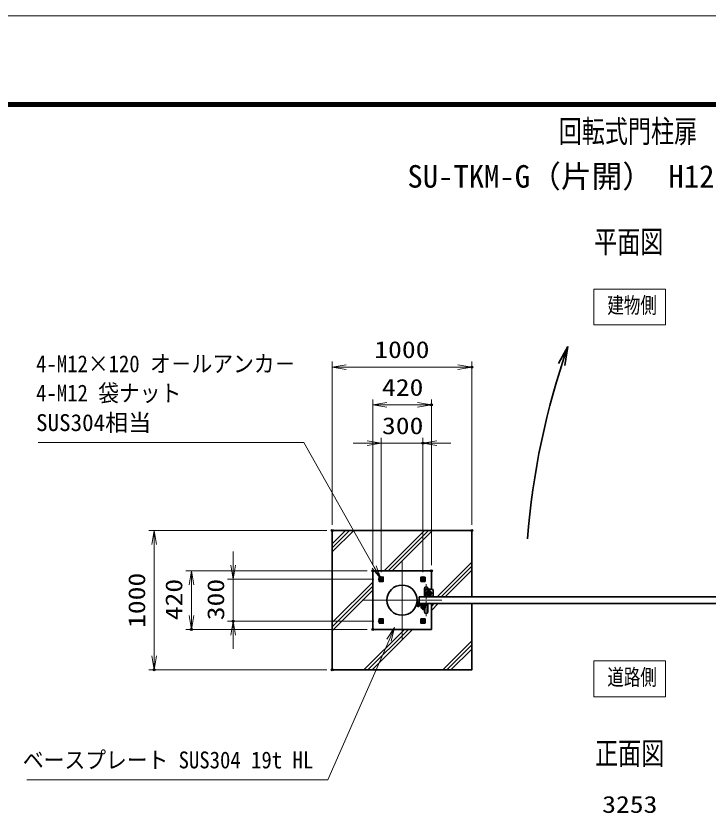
# Model space of a CAD drawing. Units: millimetres at full size. Extents: x -11880 to 11880, y -8400 to 8400.
# Drawn here: x -1496 to 3464, y 2671 to 8400 of the extents above; entities that cross this region are included whole.
import ezdxf
from ezdxf.enums import TextEntityAlignment as Align

# ---------------------------------------------------------------- set-up
doc = ezdxf.new("R2010")
doc.units = ezdxf.units.MM
doc.header["$LTSCALE"] = 30
doc.header["$PDMODE"] = 32
doc.header["$PDSIZE"] = 15
for name, pattern in [('DASHED', [7.5, 6, -1.5]), ('USER1', [18, 12, -1.5, 3, -1.5]), ('USER2', [9, 6, -0.75, 1.5, -0.75])]:
    doc.linetypes.add(name, pattern=pattern)
for name, color, linetype, lineweight in [('0-0_D-TTL', 7, 'Continuous', 18), ('0-1_外形線', 7, 'Continuous', 35), ('0-2_軸線', 200, 'USER1', 15), ('0-3_細線', 2, 'Continuous', 35), ('0-4_寸法線', 4, 'Continuous', 18), ('0-5_0', 7, 'Continuous', 18), ('0-7_隠れ線', 140, 'DASHED', 18), ('0-D_AM_0N', 7, 'Continuous', 50), ('0-E_AM_4N', 4, 'Continuous', 25), ('0-F_AM_7N', 6, 'USER2', 18), ('1-2_ハッチング', 253, 'Continuous', 13)]:
    doc.layers.add(name, color=color, linetype=linetype, lineweight=lineweight)
for name, color, linetype in [('0-6_Defpoints', 7, 'Continuous'), ('0-9_文字3', 254, 'Continuous'), ('0-C_文字', 254, 'Continuous')]:
    doc.layers.add(name, color=color, linetype=linetype)
doc.styles.add('ＭＳ ゴシック', font='')
doc.styles.get('ＭＳ ゴシック').set_extended_font_data('MS Gothic')

# ---------------------------------------------------------------- blocks, each defined once
blk = doc.blocks.new('A$C4093506B')
at = {"layer": '0-1_外形線'}
for p, q in [((-373.3, 0), (376.7, 0)), ((-373.3, -1755), (-373.3, 0)), ((376.7, -1755), (376.7, 0))]:
    blk.add_line(p, q, dxfattribs=at)
blk.add_arc((1.7, -1755), 375, 180, 0, dxfattribs=at)
at = {"layer": '0-2_軸線', "linetype": 'USER2'}
blk.add_line((1.7, 532.5), (1.7, -2662.5), dxfattribs=at)
blk = doc.blocks.new('A$C031A601E')
at = {"layer": '0-1_外形線'}
for p, q in [((-914.7, 739.2), (-914.7, -610.8)), ((-614.7, -910.8), (585.3, -910.8))]:
    blk.add_line(p, q, dxfattribs=at)
blk.add_lwpolyline([(885.3, -610.8), (885.3, 739.2), (-914.7, 739.2)], dxfattribs=at)
for centre, start, end in [((-614.7, -610.8), 180, 270), ((585.3, -610.8), 270, 0)]:
    blk.add_arc(centre, 300, start, end, dxfattribs=at)
at = {"layer": '0-2_軸線'}
for q in [(-14.7, 645.4), (-670.9, -10.8), (641.6, -10.8), (-14.7, -667.1)]:
    blk.add_line((-14.7, -10.8), q, dxfattribs=at)
at = {"layer": '0-3_細線'}
blk.add_circle((-14.7, -10.8), 525, dxfattribs=at)
at = {"layer": '0-7_隠れ線', "linetype": 'Continuous'}
blk.add_line((-914.7, 589.2), (885.3, 589.2), dxfattribs=at)
at = {"layer": '0-7_隠れ線'}
for radius in [420, 315, 285]:
    blk.add_circle((-14.7, -10.8), radius, dxfattribs=at)
blk = doc.blocks.new('_Open')
at = {"layer": '0-5_0', "color": 4}
blk.add_line((-30, 5), (0, 0), dxfattribs=at)
blk.add_lwpolyline([(-30, -5), (0, 0), (-30, 0)], dxfattribs=at)
blk = doc.blocks.new('davdavdavav')
at = {"layer": '0-2_軸線'}
for p, q in [((0, 0), (-269.5, 0)), ((0, 0), (0, 269.5)), ((0, 0), (0, -269.5)), ((0, 0), (269.5, 0)), ((1050.1, -330), (1050.1, 266.4)), ((1050.1, -330), (453.7, -330)), ((1050.1, -330), (1050.1, -926.4)), ((1050.1, -330), (1646.5, -330))]:
    blk.add_line(p, q, dxfattribs=at)
at = {"layer": '0-3_細線'}
for p, q in [((-486.2, 0), (-270, 0)), ((-451.9, 90), (-270, 90)), ((-270, 90), (-270, 900)), ((-90, 900), (-270, 900)), ((-180, 0), (-180, 900)), ((-90, 900), (-90, 155.9)), ((1800.1, 180), (0, 180)), ((155.9, 90), (1800.1, 90)), ((300.1, 450), (300.1, 330)), ((300.1, 330), (1800.1, 330)), ((630.1, -330), (630.1, 0)), ((630.1, 0), (1470.1, 0)), ((675.1, 330), (675.1, 180)), ((675.1, 180), (1425.1, 180)), ((870.1, 0), (870.1, 180)), ((1230.1, 0), (1230.1, 180)), ((1425.1, 180), (1425.1, 330)), ((1470.1, 0), (1470.1, -330)), ((1800.1, 330), (1800.1, 450)), ((1800.1, 180), (1950, 143)), ((1926.7, 56.1), (1800.1, 90)), ((1950, 143), (1926.7, 56.1)), ((848.9, -150), (1251.3, -150))]:
    blk.add_line(p, q, dxfattribs=at)
blk.add_circle((0, 0), 180, dxfattribs=at)
blk.add_circle((0, 0), 180, dxfattribs=at)
for centre, radius, start, end in [((-270, 90), 90, 270, 0), ((1050.1, -330), 420, 180, 0), ((1050.1, -330), 270, 138.18969, 41.81031)]:
    blk.add_arc(centre, radius, start, end, dxfattribs=at)
blk = doc.blocks.new('U309')
at = {"layer": '0-D_AM_0N'}
blk.add_lwpolyline([(25629339.9, 81986922.5), (25629609.9, 81986766.6), (25629879.9, 81986922.5), (25629879.9, 81987234.3), (25629609.9, 81987390.2), (25629339.9, 81987234.3)], close=True, dxfattribs=at)
for radius in [270, 151.6]:
    blk.add_circle((25629609.9, 81987078.4), radius, dxfattribs=at)
at = {"layer": '0-E_AM_4N'}
blk.add_arc((25629609.9, 81987078.4), 180, 260, 170, dxfattribs=at)
at = {"layer": '0-F_AM_7N'}
for p, q in [((25629267, 81987078.4), (25629952.9, 81987078.4)), ((25629609.9, 81987421.4), (25629609.9, 81986735.5))]:
    blk.add_line(p, q, dxfattribs=at)
blk = doc.blocks.new('U310')
at = {"layer": '0-D_AM_0N'}
blk.add_lwpolyline([(25620879.9, 81986922.5), (25620609.9, 81986766.6), (25620339.9, 81986922.5), (25620339.9, 81987234.3), (25620609.9, 81987390.2), (25620879.9, 81987234.3)], close=True, dxfattribs=at)
for radius in [270, 151.6]:
    blk.add_circle((25620609.9, 81987078.4), radius, dxfattribs=at)
at = {"layer": '0-E_AM_4N'}
blk.add_arc((25620609.9, 81987078.4), 180, 10, 280, dxfattribs=at)
at = {"layer": '0-F_AM_7N'}
for p, q in [((25620952.9, 81987078.4), (25620267, 81987078.4)), ((25620609.9, 81987421.4), (25620609.9, 81986735.5))]:
    blk.add_line(p, q, dxfattribs=at)
blk = doc.blocks.new('U311')
at = {"layer": '0-D_AM_0N'}
blk.add_lwpolyline([(25620879.9, 81978234.3), (25620609.9, 81978390.2), (25620339.9, 81978234.3), (25620339.9, 81977922.5), (25620609.9, 81977766.6), (25620879.9, 81977922.5)], close=True, dxfattribs=at)
for radius in [270, 151.6]:
    blk.add_circle((25620609.9, 81978078.4), radius, dxfattribs=at)
at = {"layer": '0-E_AM_4N'}
blk.add_arc((25620609.9, 81978078.4), 180, 80, 350, dxfattribs=at)
at = {"layer": '0-F_AM_7N'}
for p, q in [((25620952.9, 81978078.4), (25620267, 81978078.4)), ((25620609.9, 81977735.5), (25620609.9, 81978421.4))]:
    blk.add_line(p, q, dxfattribs=at)
blk = doc.blocks.new('S300')
at = {"layer": '0-4_寸法線'}
for points in [[(25544444.5, 81943909), (25609153.3, 81943909), (25622312.5, 81973990.3), (25623514.8, 81976738.8)], [(25622770.6, 81973789.9), (25623514.8, 81976738.8), (25621854.4, 81974190.7)]]:
    blk.add_lwpolyline(points, dxfattribs=at)
at = {"layer": '0-4_寸法線', "color": 254, "style": 'ＭＳ ゴシック', "width": 0.9}
blk.add_text('ベースプレート SUS304 19t HL', height=3637, dxfattribs=at).set_placement((25543580.5, 81945309.6), align=Align.BOTTOM_LEFT)
blk = doc.blocks.new('S301')
at = {"layer": '0-4_寸法線'}
for points in [[(25546849.5, 82016469.3), (25604012.7, 82016469.3), (25619134.8, 81989690.7), (25620609.9, 81987078.4)], [(25618699.4, 81989444.8), (25620609.9, 81987078.4), (25619570.1, 81989936.5)]]:
    blk.add_lwpolyline(points, dxfattribs=at)
at = {"layer": '0-4_寸法線', "color": 254, "style": 'ＭＳ ゴシック', "width": 0.9}
for s, p in [('4-M12×120 オ－ルアンカ－', (25546417.5, 82030531.5)), ('4-M12 袋ナット', (25546417.5, 82024231.5))]:
    blk.add_text(s, height=3637, dxfattribs=at).set_placement(p, align=Align.BOTTOM_LEFT)
at = {"layer": '0-4_寸法線', "color": 254, "style": 'ＭＳ ゴシック'}
blk.add_text('SUS304相当', height=3637, dxfattribs=at).set_placement((25546417.5, 82017869.9), align=Align.BOTTOM_LEFT)
blk = doc.blocks.new('U312')
at = {"layer": '0-D_AM_0N'}
blk.add_lwpolyline([(25629339.9, 81978234.3), (25629609.9, 81978390.2), (25629879.9, 81978234.3), (25629879.9, 81977922.5), (25629609.9, 81977766.6), (25629339.9, 81977922.5)], close=True, dxfattribs=at)
for radius in [270, 151.6]:
    blk.add_circle((25629609.9, 81978078.4), radius, dxfattribs=at)
at = {"layer": '0-E_AM_4N'}
blk.add_arc((25629609.9, 81978078.4), 180, 190, 100, dxfattribs=at)
at = {"layer": '0-F_AM_7N'}
for p, q in [((25629267, 81978078.4), (25629952.9, 81978078.4)), ((25629609.9, 81977735.5), (25629609.9, 81978421.4))]:
    blk.add_line(p, q, dxfattribs=at)

msp = doc.modelspace()

# ---------------------------------------------------------------- linework, layer by layer
at = {"layer": '0-0_D-TTL'}
for points in [[(-11880, -8400), (11880, -8400), (11880, 8400), (-11880, 8400)], [(-11116.29, 7779.43), (11116.29, 7779.43), (11116.29, -7777.71), (-11116.29, -7777.71)], [(-11109.21, 7772.36), (11109.21, 7772.36), (11109.21, -7770.64), (-11109.21, -7770.64)], [(-11102.14, 7765.29), (11102.14, 7765.29), (11102.14, -7763.57), (-11102.14, -7763.57)], [(-11095.07, 7758.21), (11095.07, 7758.21), (11095.07, -7756.5), (-11095.07, -7756.5)], [(-11088, 7751.14), (11088, 7751.14), (11088, -7749.43), (-11088, -7749.43)]]:
    msp.add_lwpolyline(points, close=True, dxfattribs=at)
at = {"layer": '0-1_外形線'}
for p, q in [((1060.88, 4421.26), (1480.88, 4421.26)), ((1060.88, 4001.26), (1060.88, 4421.26)), ((1480.88, 4421.26), (1480.88, 4291.26)), ((1480.88, 4186.26), (1480.88, 4001.26)), ((1480.88, 4001.26), (1060.88, 4001.26))]:
    msp.add_line(p, q, dxfattribs=at)
msp.add_lwpolyline([(1770.88, 4186.26), (1770.88, 3711.26), (770.88, 3711.26), (770.88, 4711.26), (1770.88, 4711.26), (1770.88, 4236.26)], dxfattribs=at)
for points in [[(1105.88, 4376.26), (1135.88, 4376.26), (1135.88, 4346.26), (1105.88, 4346.26)], [(1435.88, 4376.26), (1405.88, 4376.26), (1405.88, 4346.26), (1435.88, 4346.26)], [(1393.88, 4236.26), (4393.88, 4236.26), (4393.88, 4186.26), (1393.88, 4186.26)], [(1105.88, 4046.26), (1135.88, 4046.26), (1135.88, 4076.26), (1105.88, 4076.26)], [(1435.88, 4046.26), (1405.88, 4046.26), (1405.88, 4076.26), (1435.88, 4076.26)]]:
    msp.add_lwpolyline(points, close=True, dxfattribs=at)
for centre, radius in [((1270.88, 4211.26), 108.15), ((1463.88, 4261.26), 12.5)]:
    msp.add_circle(centre, radius, dxfattribs=at)
at = {"layer": '0-2_軸線'}
for p, q in [((1270.88, 4211.26), (1270.88, 4496.67)), ((1463.88, 4261.26), (1450.13, 4261.26)), ((1463.88, 4261.26), (1463.88, 4275.01)), ((1463.88, 4261.26), (1477.63, 4261.26)), ((1463.88, 4261.26), (1463.88, 4247.51)), ((1270.88, 4211.26), (985.47, 4211.26)), ((1270.88, 4211.26), (1556.28, 4211.26)), ((1270.88, 4211.26), (1270.88, 3925.86))]:
    msp.add_line(p, q, dxfattribs=at)
at = {"layer": '0-3_細線'}
for q in [(2391.63, 5907.96), (2438.29, 5894.46)]:
    msp.add_line((2459.33, 6029.14), q, dxfattribs=at)
msp.add_arc((7607.92, 4225.73), 5455.3, 160.69606, 175.52715, dxfattribs=at)
at = {"layer": '0-4_寸法線'}
for p, q in [((770.88, 4751.26), (770.88, 5922.2)), ((1770.88, 4751.26), (1770.88, 5922.2)), ((770.88, 5882.2), (1770.88, 5882.2)), ((1060.88, 4461.26), (1060.88, 5651.26)), ((1480.88, 4461.26), (1480.88, 5651.26)), ((1060.88, 5611.26), (1480.88, 5611.26)), ((1020.88, 5336.35), (920.88, 5336.35)), ((1120.88, 4412.69), (1120.88, 5376.35)), ((1120.88, 5336.35), (1420.88, 5336.35)), ((1420.88, 4412.69), (1420.88, 5376.35)), ((1520.88, 5336.35), (1620.88, 5336.35)), ((730.88, 4711.26), (-545.34, 4711.26)), ((-505.34, 4711.26), (-505.34, 3711.26)), ((60.82, 4461.26), (60.82, 4561.26)), ((1020.88, 4421.26), (-279.18, 4421.26)), ((-239.18, 4421.26), (-239.18, 4001.26)), ((1069.45, 4361.26), (20.82, 4361.26)), ((60.82, 4361.26), (60.82, 4061.26)), ((1069.45, 4061.26), (20.82, 4061.26)), ((1020.88, 4001.26), (-279.18, 4001.26)), ((60.82, 3961.26), (60.82, 3861.26)), ((730.88, 3711.26), (-545.34, 3711.26))]:
    msp.add_line(p, q, dxfattribs=at)
for points in [[(2645, 6185), (3160.27, 6185), (3160.27, 6442.08), (2645, 6442.08)], [(2645, 3518.25), (3160.27, 3518.25), (3160.27, 3775.33), (2645, 3775.33)]]:
    msp.add_lwpolyline(points, close=True, dxfattribs=at)
at = {"layer": '0-6_Defpoints'}
for p in [(1770.88, 5882.2), (1480.88, 5611.26), (1420.88, 5336.35), (770.88, 4711.26), (770.88, 4711.26), (1770.88, 4711.26), (1060.88, 4421.26), (1060.88, 4421.26), (1480.88, 4421.26), (1109.45, 4361.26), (1120.88, 4372.69), (1420.88, 4372.69), (60.82, 4061.26), (1109.45, 4061.26), (-239.18, 4001.26), (1060.88, 4001.26), (-505.34, 3711.26), (770.88, 3711.26)]:
    msp.add_point(p, dxfattribs=at)
at = {"layer": '0-7_隠れ線'}
for centre in [(1120.88, 4361.26), (1420.88, 4361.26), (1120.88, 4061.26), (1420.88, 4061.26)]:
    msp.add_circle(centre, 10, dxfattribs=at)
at = {"layer": '1-2_ハッチング'}
for p, q in [((770.88, 4615.91), (866.23, 4711.26)), ((770.88, 4586.91), (895.23, 4711.26)), ((770.88, 4557.91), (924.23, 4711.26)), ((1141.91, 4421.26), (1431.91, 4711.26)), ((1170.91, 4421.26), (1460.91, 4711.26)), ((1199.91, 4421.26), (1489.91, 4711.26)), ((1522.6, 4236.26), (1770.88, 4484.54)), ((1551.6, 4236.26), (1770.88, 4455.54)), ((1580.6, 4236.26), (1770.88, 4426.54)), ((770.88, 4050.23), (1060.88, 4340.23)), ((770.88, 4021.23), (1060.88, 4311.23)), ((770.88, 3992.23), (1060.88, 4282.23)), ((1480.88, 4165.54), (1501.6, 4186.26)), ((1480.88, 4136.54), (1530.6, 4186.26)), ((997.6, 3711.26), (1287.6, 4001.26)), ((1026.6, 3711.26), (1316.6, 4001.26)), ((1055.6, 3711.26), (1345.6, 4001.26)), ((1563.29, 3711.26), (1770.88, 3918.85)), ((1592.29, 3711.26), (1770.88, 3889.85)), ((1621.29, 3711.26), (1770.88, 3860.85))]:
    msp.add_line(p, q, dxfattribs=at)

# ---------------------------------------------------------------- block references
at = {"layer": '0-1_外形線', "yscale": 0.03333333, "rotation": 180}
for name, p, xscale in [('A$C4093506B', (1443.82, 4236.26), -0.03333333), ('A$C031A601E', (1463.39, 4260.9), 0.03333333)]:
    msp.add_blockref(name, p, dxfattribs=dict(at, xscale=xscale))
at = {"layer": '0-1_外形線', "xscale": 0.03333333, "yscale": 0.03333333}
for name, p in [('davdavdavav', (1387.56, 4171.26)), ('A$C4093506B', (1443.82, 4186.26))]:
    msp.add_blockref(name, p, dxfattribs=at)
at = {"layer": '0-4_寸法線'}
for name, p, xscale, yscale in [('S301', (-852899.45, -2728541.35), 0.03333333, 0.03333333), ('_Open', (1770.88, 5882.2), 3.333333, 3.333333), ('_Open', (1480.88, 5611.26), 3.333333, 3.333333), ('_Open', (1120.88, 5336.35), 3.333333, 3.333333), ('S300', (-852899.45, -2728541.35), 0.03333333, 0.03333333)]:
    msp.add_blockref(name, p, dxfattribs=dict(at, xscale=xscale, yscale=yscale))
at = {"layer": '0-4_寸法線', "xscale": 3.333333, "yscale": 3.333333}
for p, rotation in [((770.88, 5882.2), 180), ((1060.88, 5611.26), 180), ((1420.88, 5336.35), 180), ((-505.34, 4711.26), 90), ((-239.18, 4421.26), 90), ((60.82, 4361.26), 270), ((-239.18, 4001.26), 270), ((60.82, 4061.26), 90), ((-505.34, 3711.26), 270)]:
    msp.add_blockref('_Open', p, dxfattribs=dict(at, rotation=rotation))
at = {"layer": '0-D_AM_0N', "xscale": 0.03333333, "yscale": 0.03333333}
for name in ['U310', 'U309', 'U311', 'U312']:
    msp.add_blockref(name, (-852899.45, -2728541.35), dxfattribs=at)

# ---------------------------------------------------------------- texts
at = {"layer": '0-1_外形線', "style": 'ＭＳ ゴシック', "width": 0.75}
for s, p in [('建物側', (2742.59, 6233.72)), ('道路側', (2742.59, 3566.97))]:
    msp.add_text(s, height=115.5, dxfattribs=at).set_placement(p, align=Align.BOTTOM_LEFT)
at = {"layer": '0-4_寸法線', "color": 254, "style": 'ＭＳ ゴシック', "width": 1.2}
for s, p in [('1000', (1071.68, 5910.88)), ('420', (1126.88, 5639.95)), ('300', (1126.88, 5365.03)), ('3253', (2705.38, 2649.89))]:
    msp.add_text(s, height=121.2, dxfattribs=at).set_placement(p, align=Align.BOTTOM_LEFT)
for s, p in [('1000', (-534.03, 4012.06)), ('420', (-267.86, 4067.26)), ('300', (32.14, 4067.26))]:
    msp.add_text(s, height=121.2, rotation=90, dxfattribs=at).set_placement(p, align=Align.BOTTOM_LEFT)
at = {"layer": '0-9_文字3', "style": 'ＭＳ ゴシック', "width": 0.75}
msp.add_text('回転式門柱扉', height=161.7, dxfattribs=at).set_placement((2393.57, 7443.55), align=Align.BOTTOM_LEFT)
at = {"layer": '0-9_文字3', "style": 'ＭＳ ゴシック'}
msp.add_text('SU-TKM-G（片開） H1200×W3000', height=161.6, dxfattribs=at).set_placement((1309.15, 7120.58), align=Align.BOTTOM_LEFT)
at = {"layer": '0-C_文字', "style": 'ＭＳ ゴシック', "width": 0.75}
for s, p in [('平面図', (2647.94, 6651.55)), ('正面図', (2653.93, 2983.73))]:
    msp.add_text(s, height=161.7, dxfattribs=at).set_placement(p, align=Align.BOTTOM_LEFT)

doc.saveas('drawing.dxf')
